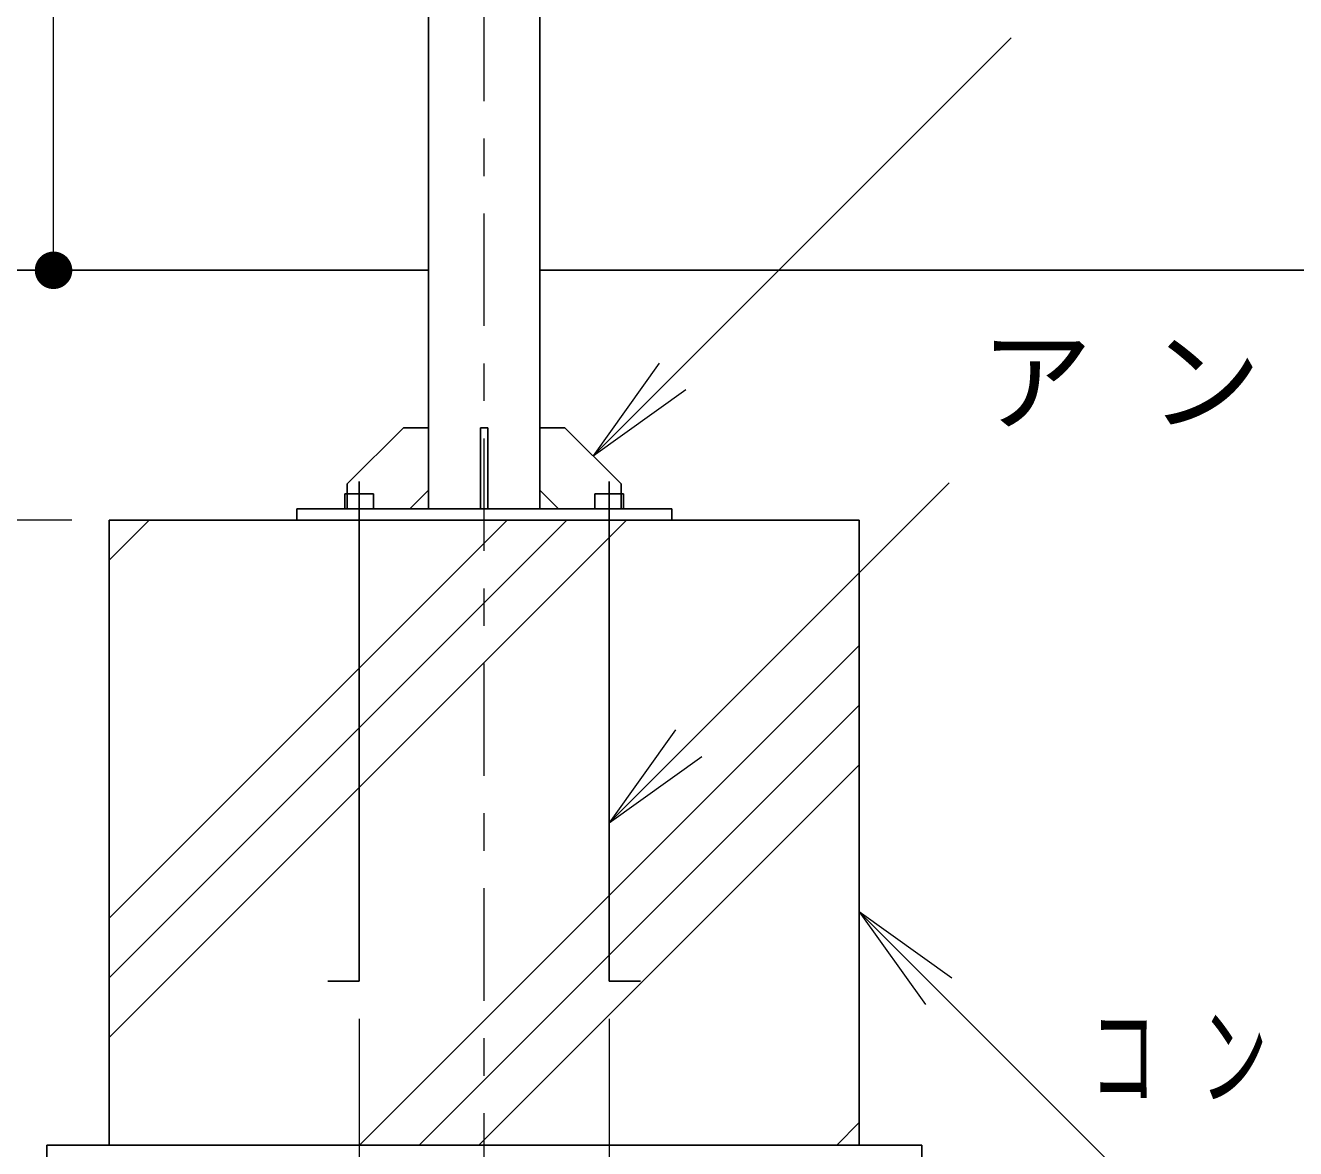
# Model space of a CAD drawing. Units: millimetres on the paper, scale 1:30. Extents: x -385 to 0, y 0 to 267.
# Drawn here: x -116.79 to -82.92, y 111.58 to 141.54 of the extents above; entities that cross this region are included whole.
import ezdxf

# ---------------------------------------------------------------- set-up
doc = ezdxf.new("R2010")
doc.units = ezdxf.units.MM
doc.linetypes.add('USER2', pattern=[6, 3, -1, 1, -1])
doc.layers.add('1_30', color=7, linetype='Continuous', lineweight=13)
doc.styles.add('ＭＳ ゴシック', font='')
doc.styles.get('ＭＳ ゴシック').set_extended_font_data('MS Gothic')

# ---------------------------------------------------------------- blocks, each defined once
blk = doc.blocks.new('filled_dot')
at = {"color": 0, "linetype": 'Continuous', "lineweight": -2, "const_width": 1.25}
blk.add_lwpolyline([(-0.625, 0, 1), (0.625, 0, 1)], format="xyb", close=True, dxfattribs=at)
blk = doc.blocks.new('open_arrow')
at = {"color": 0, "linetype": 'Continuous', "lineweight": -2}
blk.add_lwpolyline([(7.5, 1.25), (0, 0), (7.5, -1.25)], dxfattribs=at)

msp = doc.modelspace()

# ---------------------------------------------------------------- linework, layer by layer
at = {"layer": '1_30', "linetype": 'USER2'}
msp.add_line((-104.559, 103.522), (-104.559, 219.762), dxfattribs=at)
at = {"layer": '1_30'}
for p, q in [((-116.044, 135.007), (-116.044, 218.34)), ((-101.657, 130.057), (-90.504, 141.21)), ((-101.226, 120.27), (-92.161, 129.335)), ((-115.559, 128.34), (-145.392, 128.34)), ((-114.559, 114.544), (-100.763, 128.34)), ((-114.559, 116.135), (-102.354, 128.34)), ((-114.559, 117.726), (-103.945, 128.34)), ((-114.559, 127.272), (-113.49, 128.34)), ((-107.883, 111.673), (-94.559, 124.998)), ((-106.292, 111.673), (-94.559, 123.407)), ((-104.701, 111.673), (-94.559, 121.816)), ((-94.559, 117.893), (-88.001, 111.334)), ((-107.892, 115.04), (-107.892, 94.007)), ((-101.226, 115.04), (-101.226, 94.007)), ((-95.155, 111.673), (-94.559, 112.27))]:
    msp.add_line(p, q, dxfattribs=at)
at = {"layer": '1_30', "lineweight": 25}
for p, q in [((-106.044, 128.64), (-106.044, 214.607)), ((-103.074, 128.64), (-103.074, 214.607)), ((-133.952, 135.007), (-106.044, 135.007)), ((-103.074, 135.007), (-74.863, 135.007)), ((-108.211, 129.307), (-106.711, 130.807)), ((-106.711, 130.807), (-106.044, 130.807)), ((-104.659, 130.807), (-104.459, 130.807)), ((-104.659, 130.807), (-104.659, 128.64)), ((-104.459, 130.807), (-104.459, 128.64)), ((-102.407, 130.807), (-103.074, 130.807)), ((-100.907, 129.307), (-102.407, 130.807)), ((-108.211, 128.64), (-108.211, 129.307)), ((-107.892, 129.373), (-107.892, 116.04)), ((-106.044, 129.14), (-106.544, 128.64)), ((-103.074, 129.14), (-102.574, 128.64)), ((-101.226, 129.373), (-101.226, 116.04)), ((-100.907, 128.64), (-100.907, 129.307)), ((-108.276, 129.04), (-107.509, 129.04)), ((-108.276, 129.04), (-108.276, 128.64)), ((-107.509, 129.04), (-107.509, 128.64)), ((-100.842, 129.04), (-101.609, 129.04)), ((-101.609, 129.04), (-101.609, 128.64)), ((-100.842, 129.04), (-100.842, 128.64)), ((-99.559, 128.64), (-109.559, 128.64)), ((-109.559, 128.64), (-109.559, 128.34)), ((-99.559, 128.64), (-99.559, 128.34)), ((-114.559, 128.34), (-94.559, 128.34)), ((-114.559, 111.673), (-114.559, 128.34)), ((-94.559, 111.673), (-94.559, 128.34)), ((-108.726, 116.04), (-107.892, 116.04)), ((-100.392, 116.04), (-101.226, 116.04)), ((-116.226, 111.673), (-116.226, 105.007)), ((-92.892, 111.673), (-116.226, 111.673)), ((-92.892, 111.673), (-92.892, 105.007))]:
    msp.add_line(p, q, dxfattribs=at)

# ---------------------------------------------------------------- block references
at = {"layer": '1_30', "xscale": 0.4, "yscale": 0.4}
for name, p, rotation in [('filled_dot', (-116.044, 135.007), 90), ('open_arrow', (-101.657, 130.057), 45), ('open_arrow', (-101.226, 120.27), 45), ('open_arrow', (-94.559, 117.893), 315)]:
    msp.add_blockref(name, p, dxfattribs=dict(at, rotation=rotation))

# ---------------------------------------------------------------- texts
at = {"layer": '1_30', "char_height": 2.199, "attachment_point": 4, "style": 'ＭＳ ゴシック'}
for s, insert in [('\\T1.5;アンカ-ボルト\\~4-M12×400L', (-91.334, 131.985)), ('\\T1.64;\\W0.6;コンクリ－ト', (-88.417, 113.984))]:
    msp.add_mtext(s, dxfattribs=dict(at, insert=insert))

doc.saveas('drawing.dxf')
